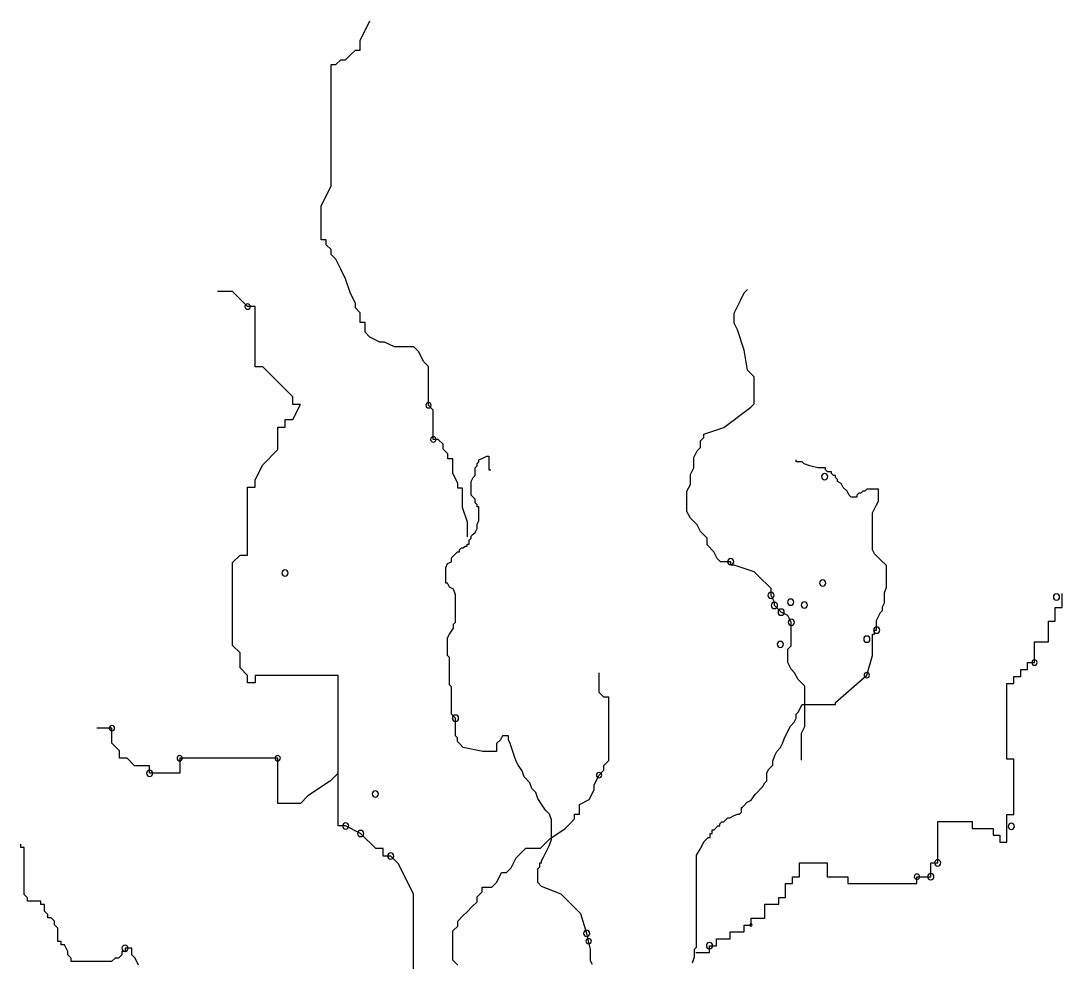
# Model space of a CAD drawing. Header units: millimetres. Extents: x 2391 to 3323, y 1596 to 2537.
# Drawn here: x 2395.457 to 2397.504, y 2459.307 to 2461.158 of the extents above; entities that cross this region are included whole.
import ezdxf

# ---------------------------------------------------------------- set-up
doc = ezdxf.new("R2010")
doc.units = ezdxf.units.MM
doc.layers.add('plants', color=250, linetype='Continuous')

# ---------------------------------------------------------------- blocks, each defined once
blk = doc.blocks.new('A$C55897DFD')
for p, q in [((247.83, 1412.37), (251.34, 1419.38)), ((244.32, 1405.36), (247.83, 1412.37)), ((244.32, 1398.35), (244.32, 1405.36)), ((233.8, 1391.34), (237.31, 1394.85)), ((237.31, 1394.85), (240.81, 1398.35)), ((240.81, 1398.35), (244.32, 1398.35)), ((223.28, 1387.84), (226.78, 1387.84)), ((223.28, 1300.22), (223.28, 1387.84)), ((226.78, 1387.84), (230.29, 1391.34)), ((230.29, 1391.34), (233.8, 1391.34)), ((216.26, 1286.2), (223.28, 1300.22)), ((216.26, 1261.67), (216.26, 1286.2)), ((219.77, 1261.67), (216.26, 1261.67)), ((219.77, 1258.16), (219.77, 1261.67)), ((223.28, 1254.66), (219.77, 1258.16)), ((223.28, 1251.15), (223.28, 1254.66)), ((226.78, 1247.65), (223.28, 1251.15)), ((230.29, 1240.64), (226.78, 1247.65)), ((233.8, 1233.63), (230.29, 1240.64)), ((237.31, 1223.12), (233.8, 1233.63)), ((152.39, 1224.38), (141.54, 1224.38)), ((163.24, 1213.54), (152.39, 1224.38)), ((240.81, 1216.11), (237.31, 1223.12)), ((518.25, 1218.57), (520.67, 1223.41)), ((520.67, 1223.41), (523.1, 1225.83)), ((240.81, 1212.6), (240.81, 1216.11)), ((515.83, 1213.73), (518.25, 1218.57)), ((168.66, 1213.54), (163.24, 1213.54)), ((168.66, 1170.18), (168.66, 1213.54)), ((244.32, 1209.1), (240.81, 1212.6)), ((244.32, 1202.09), (244.32, 1209.1)), ((513.41, 1208.89), (515.83, 1213.73)), ((513.41, 1201.63), (513.41, 1208.89)), ((247.83, 1202.09), (244.32, 1202.09)), ((247.83, 1195.08), (247.83, 1202.09)), ((515.83, 1196.79), (513.41, 1201.63)), ((251.34, 1191.57), (247.83, 1195.08)), ((520.67, 1182.27), (515.83, 1196.79)), ((258.35, 1188.07), (251.34, 1191.57)), ((261.86, 1188.07), (258.35, 1188.07)), ((268.87, 1184.57), (261.86, 1188.07)), ((282.9, 1184.57), (268.87, 1184.57)), ((286.41, 1181.06), (282.9, 1184.57)), ((289.92, 1174.05), (286.41, 1181.06)), ((523.1, 1167.75), (520.67, 1182.27)), ((174.09, 1170.18), (168.66, 1170.18)), ((195.78, 1148.5), (174.09, 1170.18)), ((293.43, 1170.55), (289.92, 1174.05)), ((293.43, 1142.51), (293.43, 1170.55)), ((525.52, 1165.33), (523.1, 1167.75)), ((527.94, 1162.91), (525.52, 1165.33)), ((527.94, 1143.55), (527.94, 1162.91)), ((195.78, 1143.08), (195.78, 1148.5)), ((201.21, 1143.08), (195.78, 1143.08)), ((195.78, 1132.24), (201.21, 1143.08)), ((296.93, 1139), (293.43, 1142.51)), ((506.14, 1126.62), (525.52, 1141.14)), ((525.52, 1141.14), (527.94, 1143.55)), ((190.36, 1132.24), (195.78, 1132.24)), ((190.36, 1126.82), (190.36, 1132.24)), ((296.93, 1117.98), (296.93, 1139)), ((184.93, 1126.82), (190.36, 1126.82)), ((184.93, 1110.57), (184.93, 1126.82)), ((491.61, 1121.78), (506.14, 1126.62)), ((300.44, 1117.98), (296.93, 1117.98)), ((303.95, 1114.47), (300.44, 1117.98)), ((489.19, 1116.94), (491.61, 1119.36)), ((489.19, 1112.1), (489.19, 1116.94)), ((491.61, 1119.36), (491.61, 1121.78)), ((174.09, 1099.73), (184.93, 1110.57)), ((303.95, 1110.97), (303.95, 1114.47)), ((307.46, 1107.46), (303.95, 1110.97)), ((484.35, 1104.84), (486.77, 1109.68)), ((486.77, 1109.68), (489.19, 1112.1)), ((307.46, 1103.96), (307.46, 1107.46)), ((310.96, 1103.96), (307.46, 1103.96)), ((310.96, 1093.44), (310.96, 1103.96)), ((329.79, 1103.15), (332.61, 1104.56)), ((329.79, 1101.74), (329.79, 1103.15)), ((332.61, 1104.56), (335.43, 1105.97)), ((335.43, 1105.97), (336.84, 1105.97)), ((336.84, 1105.97), (336.84, 1096.11)), ((484.35, 1097.58), (484.35, 1104.84)), ((558.17, 1101.74), (558.17, 1103.15)), ((168.66, 1088.89), (174.09, 1099.73)), ((326.97, 1097.52), (328.38, 1098.92)), ((326.97, 1091.88), (326.97, 1097.52)), ((328.38, 1100.33), (329.79, 1101.74)), ((328.38, 1098.92), (328.38, 1100.33)), ((336.84, 1096.11), (338.25, 1096.11)), ((481.93, 1092.74), (484.35, 1097.58)), ((562.4, 1101.74), (558.17, 1101.74)), ((563.81, 1100.33), (562.4, 1101.74)), ((568.04, 1098.92), (563.81, 1100.33)), ((573.68, 1097.52), (568.04, 1098.92)), ((579.32, 1097.52), (573.68, 1097.52)), ((579.32, 1096.11), (579.32, 1097.52)), ((580.73, 1094.7), (579.32, 1096.11)), ((583.55, 1094.7), (580.73, 1094.7)), ((583.55, 1093.29), (583.55, 1094.7)), ((168.66, 1083.47), (168.66, 1088.89)), ((314.47, 1086.43), (310.96, 1093.44)), ((324.15, 1087.65), (325.56, 1090.47)), ((324.15, 1077.79), (324.15, 1087.65)), ((325.56, 1090.47), (326.97, 1091.88)), ((481.93, 1085.48), (481.93, 1092.74)), ((584.96, 1091.88), (583.55, 1093.29)), ((586.37, 1091.88), (584.96, 1091.88)), ((586.37, 1090.47), (586.37, 1091.88)), ((587.78, 1089.06), (586.37, 1090.47)), ((587.78, 1087.65), (587.78, 1089.06)), ((590.6, 1086.25), (587.78, 1087.65)), ((163.24, 1034.69), (163.24, 1083.47)), ((163.24, 1083.47), (168.66, 1083.47)), ((314.47, 1082.93), (314.47, 1086.43)), ((317.98, 1082.93), (314.47, 1082.93)), ((317.98, 1068.91), (317.98, 1082.93)), ((479.5, 1080.64), (481.93, 1085.48)), ((479.5, 1066.12), (479.5, 1080.64)), ((592.01, 1083.43), (590.6, 1086.25)), ((594.83, 1080.61), (592.01, 1083.43)), ((596.24, 1077.79), (594.83, 1080.61)), ((606.11, 1080.61), (604.7, 1079.2)), ((607.52, 1080.61), (606.11, 1080.61)), ((608.93, 1082.02), (607.52, 1080.61)), ((617.39, 1082.02), (608.93, 1082.02)), ((617.39, 1073.57), (617.39, 1082.02)), ((325.56, 1076.39), (324.15, 1077.79)), ((326.97, 1074.98), (325.56, 1076.39)), ((326.97, 1072.16), (326.97, 1074.98)), ((328.38, 1070.75), (326.97, 1072.16)), ((597.65, 1076.39), (596.24, 1077.79)), ((601.88, 1076.39), (597.65, 1076.39)), ((603.29, 1079.2), (601.88, 1077.79)), ((601.88, 1077.79), (601.88, 1076.39)), ((604.7, 1079.2), (603.29, 1079.2)), ((615.98, 1070.75), (617.39, 1073.57)), ((321.49, 1058.4), (317.98, 1068.91)), ((328.38, 1069.34), (328.38, 1070.75)), ((329.79, 1069.34), (328.38, 1069.34)), ((329.79, 1059.48), (329.79, 1069.34)), ((481.93, 1061.28), (479.5, 1066.12)), ((613.16, 1065.12), (615.98, 1070.75)), ((613.16, 1038.35), (613.16, 1065.12)), ((321.49, 1047.88), (321.49, 1058.4)), ((328.38, 1056.66), (329.79, 1059.48)), ((484.35, 1058.86), (481.93, 1061.28)), ((486.77, 1056.44), (484.35, 1058.86)), ((324.15, 1048.21), (325.56, 1049.62)), ((325.56, 1049.62), (326.97, 1051.03)), ((326.97, 1051.03), (328.38, 1053.85)), ((328.38, 1053.85), (328.38, 1056.66)), ((489.19, 1051.61), (486.77, 1056.44)), ((494.04, 1046.77), (489.19, 1051.61)), ((321.33, 1042.58), (322.74, 1042.58)), ((321.33, 1041.17), (321.33, 1042.58)), ((322.74, 1045.4), (324.15, 1046.8)), ((322.74, 1042.58), (322.74, 1045.4)), ((324.15, 1046.8), (324.15, 1048.21)), ((494.04, 1041.93), (494.04, 1046.77)), ((498.88, 1037.09), (494.04, 1041.93)), ((152.39, 1029.27), (157.81, 1034.69)), ((157.81, 1034.69), (163.24, 1034.69)), ((311.46, 1034.13), (312.87, 1035.53)), ((312.87, 1035.53), (314.28, 1036.94)), ((314.28, 1036.94), (315.69, 1036.94)), ((315.69, 1038.35), (317.1, 1039.76)), ((315.69, 1036.94), (315.69, 1038.35)), ((317.1, 1039.76), (318.51, 1039.76)), ((318.51, 1039.76), (319.92, 1041.17)), ((319.92, 1041.17), (321.33, 1041.17)), ((501.3, 1032.25), (498.88, 1037.09)), ((614.57, 1035.53), (613.16, 1038.35)), ((618.8, 1031.31), (614.57, 1035.53)), ((152.39, 969.66), (152.39, 1029.27)), ((305.82, 1025.67), (307.23, 1028.49)), ((307.23, 1028.49), (310.05, 1029.9)), ((310.05, 1032.72), (311.46, 1034.13)), ((310.05, 1029.9), (310.05, 1032.72)), ((503.72, 1029.83), (501.3, 1032.25)), ((510.99, 1029.83), (503.72, 1029.83)), ((510.99, 1027.41), (510.99, 1029.83)), ((513.41, 1027.41), (510.99, 1027.41)), ((527.94, 1022.57), (513.41, 1027.41)), ((623.03, 1027.08), (618.8, 1031.31)), ((623.03, 1011.59), (623.03, 1027.08)), ((305.82, 1014.41), (305.82, 1025.67)), ((532.78, 1017.73), (527.94, 1022.57)), ((307.23, 1014.41), (305.82, 1014.41)), ((308.64, 1011.59), (307.23, 1014.41)), ((537.63, 1012.89), (532.78, 1017.73)), ((540.05, 1010.47), (537.63, 1012.89)), ((311.46, 1010.18), (308.64, 1011.59)), ((312.87, 1005.95), (311.46, 1010.18)), ((312.87, 986.23), (312.87, 1005.95)), ((540.05, 1005.63), (540.05, 1010.47)), ((542.47, 1000.79), (540.05, 1005.63)), ((621.62, 1007.36), (623.03, 1011.59)), ((621.62, 1000.32), (621.62, 1007.36)), ((749.56, 997.01), (749.56, 1006.95)), ((542.47, 998.37), (542.47, 1000.79)), ((547.31, 993.53), (542.47, 998.37)), ((620.21, 997.5), (621.62, 1000.32)), ((620.21, 994.68), (620.21, 997.5)), ((744.58, 997.01), (749.56, 997.01)), ((744.58, 987.06), (744.58, 997.01)), ((552.16, 991.11), (547.31, 993.53)), ((554.58, 986.27), (552.16, 991.11)), ((615.98, 987.64), (618.8, 993.28)), ((618.8, 993.28), (620.21, 994.68)), ((308.64, 977.78), (311.46, 982.01)), ((311.46, 984.82), (312.87, 986.23)), ((311.46, 982.01), (311.46, 984.82)), ((554.58, 969.33), (554.58, 986.27)), ((615.98, 980.6), (615.98, 987.64)), ((739.61, 987.06), (744.58, 987.06)), ((739.61, 972.14), (739.61, 987.06)), ((307.23, 974.96), (308.64, 977.78)), ((307.23, 962.29), (307.23, 974.96)), ((613.16, 977.78), (614.57, 977.78)), ((613.16, 962.29), (613.16, 977.78)), ((614.57, 980.6), (615.98, 980.6)), ((614.57, 977.78), (614.57, 980.6)), ((157.81, 964.24), (152.39, 969.66)), ((552.16, 966.91), (554.58, 969.33)), ((729.65, 972.14), (739.61, 972.14)), ((729.65, 957.22), (729.65, 972.14)), ((157.81, 953.4), (157.81, 964.24)), ((308.64, 960.88), (307.23, 962.29)), ((308.64, 941.16), (308.64, 960.88)), ((552.16, 957.24), (552.16, 966.91)), ((608.93, 948.2), (613.16, 962.29)), ((163.24, 947.98), (157.81, 953.4)), ((554.58, 952.4), (552.16, 957.24)), ((557, 949.98), (554.58, 952.4)), ((719.7, 952.25), (724.68, 952.25)), ((719.7, 947.28), (719.7, 952.25)), ((724.68, 957.22), (729.65, 957.22)), ((724.68, 952.25), (724.68, 957.22)), ((163.24, 942.56), (163.24, 947.98)), ((168.66, 947.98), (168.66, 942.56)), ((228.33, 947.98), (168.66, 947.98)), ((228.33, 839.59), (228.33, 947.98)), ((416.19, 935.73), (416.19, 949.75)), ((559.42, 945.14), (557, 949.98)), ((564.27, 940.3), (559.42, 945.14)), ((586.37, 928.48), (608.93, 948.2)), ((714.72, 947.28), (719.7, 947.28)), ((714.72, 942.3), (714.72, 947.28)), ((168.66, 942.56), (163.24, 942.56)), ((310.05, 939.75), (308.64, 941.16)), ((310.05, 920.03), (310.05, 939.75)), ((564.27, 911.26), (564.27, 940.3)), ((709.75, 942.3), (714.72, 942.3)), ((709.75, 887.6), (709.75, 942.3)), ((419.7, 932.23), (416.19, 935.73)), ((423.21, 932.23), (419.7, 932.23)), ((423.21, 886.67), (423.21, 932.23)), ((559.58, 921.44), (562.4, 927.07)), ((562.4, 927.07), (586.37, 927.07)), ((586.37, 927.07), (586.37, 928.48)), ((311.46, 918.62), (310.05, 920.03)), ((312.87, 917.21), (311.46, 918.62)), ((312.87, 904.53), (312.87, 917.21)), ((556.76, 914.39), (558.17, 917.21)), ((558.17, 920.03), (559.58, 921.44)), ((558.17, 917.21), (558.17, 920.03)), ((65.61, 910.04), (54.76, 910.04)), ((65.61, 899.2), (65.61, 910.04)), ((549.72, 903.12), (553.95, 911.57)), ((553.95, 911.57), (556.76, 914.39)), ((561.84, 906.42), (564.27, 911.26)), ((314.28, 903.12), (312.87, 904.53)), ((314.28, 900.31), (314.28, 903.12)), ((315.69, 898.9), (314.28, 900.31)), ((345.3, 901.71), (342.48, 898.9)), ((346.7, 904.53), (345.3, 901.71)), ((350.93, 904.53), (346.7, 904.53)), ((350.93, 901.71), (350.93, 904.53)), ((352.34, 898.9), (350.93, 901.71)), ((548.31, 898.9), (549.72, 903.12)), ((561.84, 887.06), (561.84, 906.42)), ((71.03, 893.78), (65.61, 899.2)), ((71.03, 888.36), (71.03, 893.78)), ((318.51, 896.08), (315.69, 898.9)), ((332.61, 893.26), (318.51, 896.08)), ((342.48, 893.26), (332.61, 893.26)), ((342.48, 898.9), (342.48, 893.26)), ((353.75, 894.67), (352.34, 898.9)), ((355.16, 890.44), (353.75, 894.67)), ((542.67, 890.44), (544.08, 893.26)), ((544.08, 893.26), (546.9, 896.08)), ((546.9, 896.08), (548.31, 898.9)), ((76.45, 888.36), (71.03, 888.36)), ((81.88, 882.94), (76.45, 888.36)), ((114.42, 888.36), (114.42, 877.52)), ((184.93, 888.36), (114.42, 888.36)), ((184.93, 855.85), (184.93, 888.36)), ((356.57, 886.22), (355.16, 890.44)), ((357.98, 883.4), (356.57, 886.22)), ((419.7, 883.16), (423.21, 886.67)), ((541.26, 886.22), (542.67, 890.44)), ((541.26, 883.4), (541.26, 886.22)), ((714.72, 887.6), (709.75, 887.6)), ((714.72, 847.82), (714.72, 887.6)), ((92.73, 882.94), (81.88, 882.94)), ((92.73, 877.52), (92.73, 882.94)), ((114.42, 877.52), (92.73, 877.52)), ((228.33, 877.52), (222.9, 872.1)), ((360.8, 879.18), (357.98, 883.4)), ((362.21, 874.95), (360.8, 879.18)), ((416.19, 876.15), (419.7, 879.66)), ((419.7, 879.66), (419.7, 883.16)), ((537.03, 877.77), (538.44, 880.58)), ((537.03, 872.13), (537.03, 877.77)), ((538.44, 880.58), (541.26, 883.4)), ((222.9, 872.1), (206.63, 861.26)), ((366.44, 870.72), (362.21, 874.95)), ((367.85, 866.5), (366.44, 870.72)), ((412.68, 869.14), (416.19, 876.15)), ((534.21, 867.91), (535.62, 870.72)), ((535.62, 870.72), (537.03, 872.13)), ((370.67, 863.68), (367.85, 866.5)), ((372.08, 859.45), (370.67, 863.68)), ((409.18, 858.63), (412.68, 865.64)), ((412.68, 865.64), (412.68, 869.14)), ((525.75, 858.05), (528.57, 862.27)), ((528.57, 862.27), (534.21, 867.91)), ((201.21, 855.85), (184.93, 855.85)), ((206.63, 861.26), (201.21, 855.85)), ((374.9, 855.23), (372.08, 859.45)), ((377.72, 851), (374.9, 855.23)), ((402.16, 855.12), (409.18, 858.63)), ((402.16, 848.11), (402.16, 855.12)), ((520.11, 853.82), (522.93, 856.64)), ((522.93, 856.64), (525.75, 858.05)), ((380.54, 848.19), (377.72, 851)), ((381.95, 843.96), (380.54, 848.19)), ((398.65, 848.11), (402.16, 848.11)), ((398.65, 844.61), (398.65, 848.11)), ((513.06, 846.78), (515.88, 848.19)), ((515.88, 848.19), (517.29, 848.19)), ((517.29, 848.19), (518.7, 849.59)), ((518.7, 852.41), (520.11, 853.82)), ((518.7, 849.59), (518.7, 852.41)), ((709.75, 847.82), (714.72, 847.82)), ((709.75, 827.93), (709.75, 847.82)), ((233.75, 839.59), (228.33, 839.59)), ((244.6, 834.17), (233.75, 839.59)), ((381.95, 829.87), (381.95, 843.96)), ((391.64, 837.6), (395.15, 841.11)), ((395.15, 841.11), (398.65, 844.61)), ((498.96, 836.92), (501.78, 839.73)), ((501.78, 839.73), (503.19, 839.73)), ((503.19, 841.14), (504.6, 842.55)), ((503.19, 839.73), (503.19, 841.14)), ((504.6, 842.55), (506.01, 842.55)), ((506.01, 842.55), (507.42, 843.96)), ((507.42, 843.96), (508.83, 845.37)), ((508.83, 845.37), (510.24, 845.37)), ((510.24, 845.37), (513.06, 846.78)), ((659.98, 842.85), (684.86, 842.85)), ((659.98, 813.01), (659.98, 842.85)), ((684.86, 842.85), (684.86, 837.88)), ((255.45, 823.33), (244.6, 834.17)), ((381.12, 830.59), (391.64, 837.6)), ((496.14, 834.1), (497.55, 834.1)), ((496.14, 831.28), (496.14, 834.1)), ((497.55, 836.92), (498.96, 836.92)), ((497.55, 834.1), (497.55, 836.92)), ((684.86, 837.88), (699.79, 837.88)), ((699.79, 837.88), (699.79, 832.9)), ((699.79, 832.9), (704.77, 832.9)), ((704.77, 832.9), (704.77, 827.93)), ((0, 824.15), (0, 826.57)), ((374.1, 823.58), (381.12, 830.59)), ((377.72, 820.01), (380.54, 825.65)), ((380.54, 825.65), (381.95, 829.87)), ((489.09, 822.83), (491.91, 828.46)), ((491.91, 828.46), (493.32, 829.87)), ((493.32, 829.87), (494.73, 831.28)), ((494.73, 831.28), (496.14, 831.28)), ((704.77, 827.93), (709.75, 827.93)), ((2.42, 824.15), (0, 824.15)), ((2.42, 790.27), (2.42, 824.15)), ((260.87, 823.33), (255.45, 823.33)), ((260.87, 817.91), (260.87, 823.33)), ((266.29, 817.91), (260.87, 817.91)), ((271.72, 812.49), (266.29, 817.91)), ((356.56, 816.57), (363.58, 823.58)), ((363.58, 823.58), (374.1, 823.58)), ((374.9, 814.38), (376.31, 817.2)), ((376.31, 817.2), (377.72, 820.01)), ((486.27, 818.6), (489.09, 822.83)), ((486.27, 752.4), (486.27, 818.6)), ((282.57, 790.81), (271.72, 812.49)), ((349.55, 806.06), (353.06, 809.56)), ((353.06, 809.56), (356.56, 816.57)), ((372.08, 808.74), (373.49, 810.15)), ((373.49, 812.97), (374.9, 812.97)), ((373.49, 810.15), (373.49, 812.97)), ((374.9, 812.97), (374.9, 814.38)), ((560.44, 813.01), (580.35, 813.01)), ((560.44, 803.07), (560.44, 813.01)), ((580.35, 813.01), (580.35, 803.07)), ((655, 813.01), (659.98, 813.01)), ((655, 803.07), (655, 813.01)), ((342.53, 799.05), (346.04, 806.06)), ((346.04, 806.06), (349.55, 806.06)), ((372.08, 798.88), (372.08, 808.74)), ((555.46, 803.07), (560.44, 803.07)), ((555.46, 798.1), (555.46, 803.07)), ((580.35, 803.07), (595.28, 803.07)), ((595.28, 803.07), (595.28, 798.1)), ((645.05, 803.07), (655, 803.07)), ((645.05, 798.1), (645.05, 803.07)), ((332.01, 795.54), (339.02, 795.54)), ((332.01, 792.04), (332.01, 795.54)), ((339.02, 795.54), (342.53, 799.05)), ((374.9, 796.07), (372.08, 798.88)), ((389, 790.43), (374.9, 796.07)), ((550.49, 798.1), (555.46, 798.1)), ((550.49, 788.15), (550.49, 798.1)), ((595.28, 798.1), (645.05, 798.1)), ((4.84, 787.85), (2.42, 790.27)), ((4.84, 785.43), (4.84, 787.85)), ((282.57, 687.84), (282.57, 790.81)), ((328.5, 788.53), (332.01, 792.04)), ((328.5, 785.03), (328.5, 788.53)), ((403.1, 776.34), (389, 790.43)), ((545.51, 788.15), (550.49, 788.15)), ((545.51, 783.18), (545.51, 788.15)), ((14.53, 785.43), (4.84, 785.43)), ((14.53, 783.02), (14.53, 785.43)), ((16.95, 783.02), (14.53, 783.02)), ((16.95, 778.18), (16.95, 783.02)), ((321.49, 778.02), (324.99, 781.53)), ((324.99, 781.53), (328.5, 785.03)), ((535.56, 773.23), (535.56, 783.18)), ((535.56, 783.18), (545.51, 783.18)), ((19.37, 775.76), (16.95, 778.18)), ((19.37, 773.34), (19.37, 775.76)), ((21.8, 773.34), (19.37, 773.34)), ((24.22, 770.92), (21.8, 773.34)), ((314.47, 771.01), (317.98, 774.52)), ((317.98, 774.52), (321.49, 778.02)), ((407.33, 762.26), (403.1, 776.34)), ((525.6, 773.23), (535.56, 773.23)), ((525.6, 768.26), (525.6, 773.23)), ((24.22, 768.5), (24.22, 770.92)), ((26.64, 766.08), (24.22, 768.5)), ((26.64, 756.4), (26.64, 766.08)), ((310.96, 764), (314.47, 767.51)), ((314.47, 767.51), (314.47, 771.01)), ((520.63, 768.26), (525.6, 768.26)), ((520.63, 763.29), (520.63, 768.26)), ((310.96, 742.97), (310.96, 764)), ((408.74, 756.62), (407.33, 762.26)), ((500.72, 758.31), (510.67, 758.31)), ((500.72, 753.34), (500.72, 758.31)), ((510.67, 763.29), (520.63, 763.29)), ((510.67, 758.31), (510.67, 763.29)), ((29.06, 756.4), (26.64, 756.4)), ((29.06, 753.98), (29.06, 756.4)), ((31.48, 753.98), (29.06, 753.98)), ((33.9, 749.14), (31.48, 753.98)), ((75.07, 751.56), (75.07, 749.14)), ((79.92, 751.56), (75.07, 751.56)), ((79.92, 746.72), (79.92, 751.56)), ((410.15, 750.99), (408.74, 756.62)), ((410.15, 742.54), (410.15, 750.99)), ((484.87, 750.99), (486.27, 752.4)), ((484.87, 745.35), (484.87, 750.99)), ((495.74, 753.34), (500.72, 753.34)), ((495.74, 748.37), (495.74, 753.34)), ((33.9, 746.72), (33.9, 749.14)), ((36.33, 744.3), (33.9, 746.72)), ((36.33, 741.88), (36.33, 744.3)), ((67.81, 744.3), (65.39, 741.88)), ((70.23, 744.3), (67.81, 744.3)), ((72.65, 746.72), (70.23, 744.3)), ((75.07, 749.14), (72.65, 749.14)), ((72.65, 749.14), (72.65, 746.72)), ((82.34, 744.3), (79.92, 746.72)), ((84.76, 739.46), (82.34, 744.3)), ((314.47, 739.47), (310.96, 742.97)), ((411.56, 739.72), (410.15, 742.54)), ((483.46, 741.13), (484.87, 745.35)), ((485.79, 748.37), (495.74, 748.37)), ((65.39, 741.88), (36.33, 741.88))]:
    blk.add_line(p, q)
for centre, radius, start, end in [((163.24, 1213.54), 1.92, 0, 180), ((163.24, 1213.54), 1.92, 180, 0), ((293.43, 1142.51), 1.92, 0, 180), ((293.43, 1142.51), 1.92, 180, 0), ((296.93, 1117.98), 1.92, 0, 180), ((296.93, 1117.98), 1.92, 180, 0), ((578.66, 1091.13), 2.25, 0, 180), ((578.66, 1091.13), 2.25, 180, 0), ((510.99, 1029.83), 2.25, 0, 180), ((510.99, 1029.83), 2.25, 180, 0), ((190.12, 1021.71), 2.25, 0, 180), ((190.12, 1021.71), 2.25, 180, 0), ((577.19, 1014.48), 2.25, 0, 180), ((577.19, 1014.48), 2.25, 180, 0), ((540.05, 1005.63), 2.25, 0, 180), ((540.05, 1005.63), 2.25, 180, 0), ((745.48, 1004.39), 2.25, 0, 180), ((542.47, 998.37), 2.25, 0, 180), ((542.47, 998.37), 2.25, 180, 0), ((554.08, 1000.73), 2.25, 0, 180), ((554.08, 1000.73), 2.25, 180, 0), ((564.02, 998.64), 2.25, 0, 180), ((564.02, 998.64), 2.25, 180, 0), ((745.48, 1004.39), 2.25, 180, 0), ((547.31, 993.53), 2.25, 0, 180), ((547.31, 993.53), 2.25, 180, 0), ((554.58, 986.27), 2.25, 0, 180), ((554.58, 986.27), 2.25, 0, 180), ((554.58, 986.27), 2.25, 0, 180), ((554.58, 986.27), 2.25, 180, 0), ((554.58, 986.27), 2.25, 180, 0), ((554.58, 986.27), 2.25, 180, 0), ((615.98, 980.6), 2.25, 0, 180), ((608.99, 974.08), 2.25, 0, 180), ((615.98, 980.6), 2.25, 180, 0), ((546.76, 970.42), 2.25, 0, 180), ((546.76, 970.42), 2.25, 180, 0), ((608.99, 974.08), 2.25, 180, 0), ((729.65, 957.22), 1.92, 0, 180), ((729.65, 957.22), 1.92, 180, 0), ((608.93, 948.2), 1.92, 0, 180), ((608.93, 948.2), 1.92, 180, 0), ((312.87, 917.21), 2.25, 0, 180), ((312.87, 917.21), 2.25, 180, 0), ((65.61, 910.04), 1.92, 0, 180), ((65.61, 910.04), 1.92, 180, 0), ((114.42, 888.36), 1.92, 0, 180), ((114.42, 888.36), 1.92, 180, 0), ((184.93, 888.36), 1.92, 0, 180), ((184.93, 888.36), 1.92, 180, 0), ((92.73, 877.52), 2.25, 0, 180), ((92.73, 877.52), 2.25, 180, 0), ((416.19, 876.15), 1.92, 0, 180), ((416.19, 876.15), 1.92, 180, 0), ((255.24, 862.67), 2.25, 0, 180), ((255.24, 862.67), 2.25, 180, 0), ((518.7, 852.41), 0.225, 0, 180), ((518.7, 852.41), 0.225, 180, 0), ((233.75, 839.59), 2.25, 0, 180), ((233.75, 839.59), 2.25, 180, 0), ((712.96, 839.29), 2.25, 0, 180), ((244.6, 834.17), 2.25, 0, 180), ((244.6, 834.17), 2.25, 180, 0), ((712.96, 839.29), 2.25, 180, 0), ((266.29, 817.91), 2.25, 0, 180), ((266.29, 817.91), 2.25, 180, 0), ((659.98, 813.01), 2.25, 0, 180), ((659.98, 813.01), 2.25, 180, 0), ((645.05, 803.07), 1.92, 0, 180), ((645.05, 803.07), 1.92, 180, 0), ((655, 803.07), 2.25, 0, 180), ((655, 803.07), 2.25, 180, 0), ((525.6, 768.26), 0.75, 0, 180), ((525.6, 768.26), 0.75, 180, 0), ((407.33, 762.26), 2.25, 0, 180), ((407.33, 762.26), 2.25, 180, 0), ((408.74, 756.62), 1.92, 0, 180), ((75.07, 751.56), 2.25, 0, 180), ((75.07, 751.56), 2.25, 180, 0), ((408.74, 756.62), 1.92, 180, 0), ((486.27, 752.4), 0.225, 0, 180), ((486.27, 752.4), 0.225, 180, 0), ((495.74, 753.34), 2.25, 0, 180), ((495.74, 753.34), 2.25, 180, 0)]:
    blk.add_arc(centre, radius, start, end)
blk = doc.blocks.new('A$C2D995954')
blk.add_blockref('A$C55897DFD', (0, 0))

msp = doc.modelspace()

# ---------------------------------------------------------------- block references
at = {"layer": 'plants', "lineweight": 13, "xscale": 0.00273, "yscale": 0.00273, "zscale": 0.00273}
msp.add_blockref('A$C2D995954', (2395.4572, 2457.2828), dxfattribs=at)

doc.saveas('drawing.dxf')
